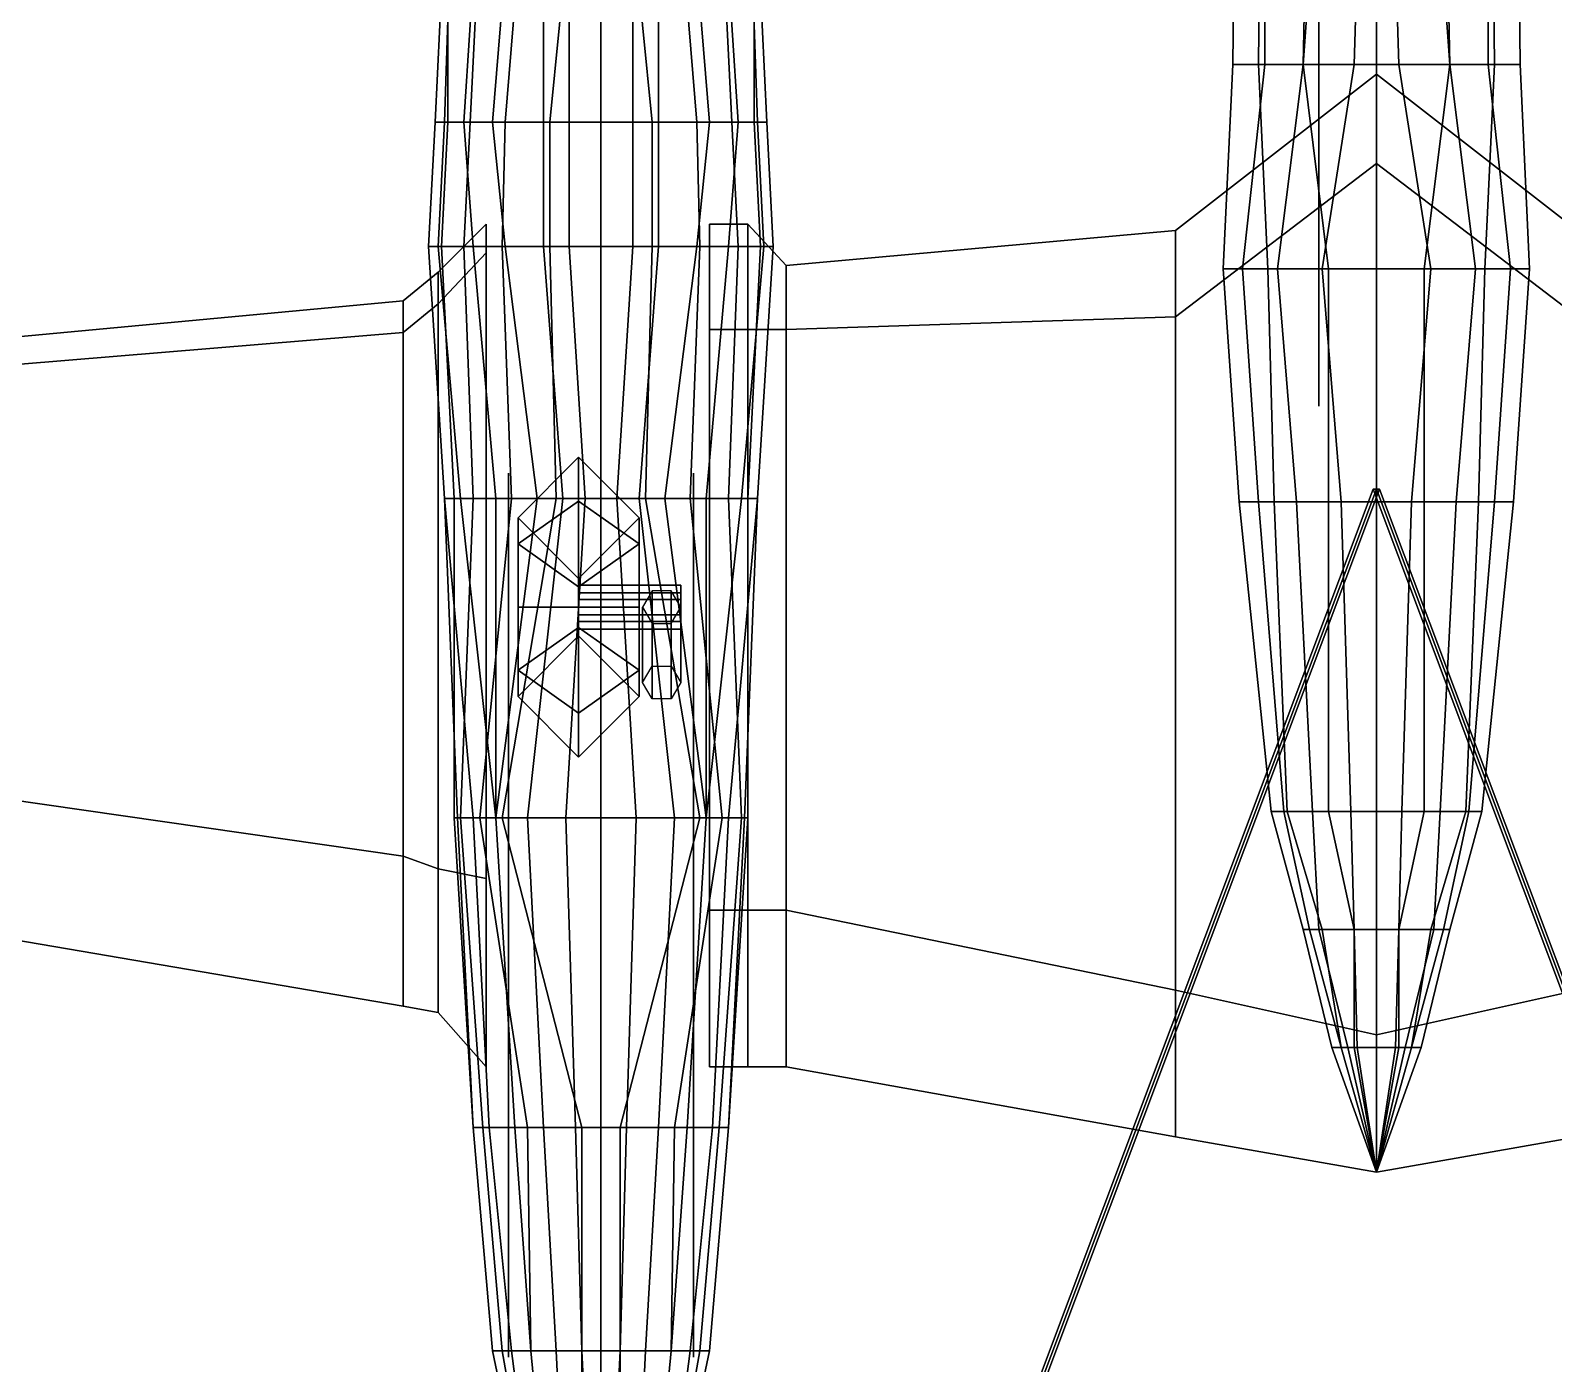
# Model space of a CAD drawing. Header units: millimetres. Extents: x -8 to 8, y -5.7 to 14.
# Drawn here: x -4.218 to 0.555, y -0.92 to 3.257 of the extents above; entities that cross this region are included whole.
import ezdxf

# ---------------------------------------------------------------- set-up
doc = ezdxf.new("R2010")
doc.units = ezdxf.units.MM
for name, color, linetype in [('cab', 3, 'Continuous'), ('doors', 5, 'Continuous'), ('hull_addons', 6, 'Continuous'), ('shassis', 3, 'Continuous'), ('wheels', 2, 'Continuous'), ('wing1', 5, 'Continuous'), ('wing2', 1, 'Continuous')]:
    doc.layers.add(name, color=color, linetype=linetype)

msp = doc.modelspace()

# ---------------------------------------------------------------- linework, layer by layer
for points in [[(-2.95, 2.97), (-2.95, 2.97, 0.26), (-2.92, 3.58, 0.24), (-2.92, 3.58, -0.03)], [(-2.92, 2.97, -0.17), (-2.95, 2.97), (-2.92, 3.58, -0.03), (-2.9, 3.58, -0.11)], [(-2.95, 2.97, 0.26), (-2.91, 2.97, 0.38), (-2.91, 3.58, 0.3), (-2.92, 3.58, 0.24)], [(-2.91, 2.97, 0.38), (-2.84, 2.97, 0.5), (-2.81, 3.58, 0.5), (-2.91, 3.58, 0.3)], [(-2.84, 2.97, 0.5), (-2.73, 2.97, 0.61), (-2.68, 3.58, 0.61), (-2.81, 3.58, 0.5)], [(-2.73, 2.97, 0.61), (-2.59, 2.97, 0.67), (-2.53, 3.58, 0.67), (-2.68, 3.58, 0.61)], [(-2.59, 2.97, 0.67), (-2.43, 2.97, 0.69), (-2.43, 3.58, 0.67), (-2.53, 3.58, 0.67)], [(-2.33, 3.58, 0.67), (-2.43, 3.58, 0.67), (-2.43, 2.97, 0.69), (-2.27, 2.97, 0.67)], [(-2.18, 3.58, 0.61), (-2.33, 3.58, 0.67), (-2.27, 2.97, 0.67), (-2.13, 2.97, 0.61)], [(-2.05, 3.58, 0.5), (-2.18, 3.58, 0.61), (-2.13, 2.97, 0.61), (-2.02, 2.97, 0.5)], [(-1.95, 3.58, 0.3), (-2.05, 3.58, 0.5), (-2.02, 2.97, 0.5), (-1.95, 2.97, 0.38)], [(-1.96, 3.58, -0.11), (-1.94, 3.58, -0.03), (-1.91, 2.97), (-1.94, 2.97, -0.17)], [(-1.94, 3.58, 0.24), (-1.95, 3.58, 0.3), (-1.95, 2.97, 0.38), (-1.91, 2.97, 0.26)], [(-1.94, 3.58, -0.03), (-1.94, 3.58, 0.24), (-1.91, 2.97, 0.26), (-1.91, 2.97)], [(-2.97, 2.58), (-2.97, 2.58, 0.24), (-2.95, 2.97, 0.26), (-2.95, 2.97)], [(-2.94, 2.58, -0.17), (-2.97, 2.58), (-2.95, 2.97), (-2.92, 2.97, -0.17)], [(-2.97, 2.58, 0.24), (-2.93, 2.58, 0.39), (-2.91, 2.97, 0.38), (-2.95, 2.97, 0.26)], [(-2.93, 2.58, 0.39), (-2.86, 2.58, 0.5), (-2.84, 2.97, 0.5), (-2.91, 2.97, 0.38)], [(-2.86, 2.58, 0.5), (-2.74, 2.58, 0.61), (-2.73, 2.97, 0.61), (-2.84, 2.97, 0.5)], [(-2.74, 2.58, 0.61), (-2.59, 2.58, 0.67), (-2.59, 2.97, 0.67), (-2.73, 2.97, 0.61)], [(-2.59, 2.58, 0.67), (-2.43, 2.58, 0.69), (-2.43, 2.97, 0.69), (-2.59, 2.97, 0.67)], [(-2.27, 2.97, 0.67), (-2.43, 2.97, 0.69), (-2.43, 2.58, 0.69), (-2.27, 2.58, 0.67)], [(-2.13, 2.97, 0.61), (-2.27, 2.97, 0.67), (-2.27, 2.58, 0.67), (-2.12, 2.58, 0.61)], [(-2.02, 2.97, 0.5), (-2.13, 2.97, 0.61), (-2.12, 2.58, 0.61), (-2, 2.58, 0.5)], [(-1.95, 2.97, 0.38), (-2.02, 2.97, 0.5), (-2, 2.58, 0.5), (-1.93, 2.58, 0.39)], [(-1.91, 2.97, 0.26), (-1.95, 2.97, 0.38), (-1.93, 2.58, 0.39), (-1.89, 2.58, 0.24)], [(-1.94, 2.97, -0.17), (-1.91, 2.97), (-1.89, 2.58), (-1.92, 2.58, -0.17)], [(-1.91, 2.97), (-1.91, 2.97, 0.26), (-1.89, 2.58, 0.24), (-1.89, 2.58)], [(-2.92, 1.79, -0.01), (-2.92, 1.79, 0.23), (-2.97, 2.58, 0.24), (-2.97, 2.58)], [(-2.87, 1.79, -0.18), (-2.92, 1.79, -0.01), (-2.97, 2.58), (-2.94, 2.58, -0.17)], [(-2.92, 1.79, 0.23), (-2.89, 1.79, 0.38), (-2.93, 2.58, 0.39), (-2.97, 2.58, 0.24)], [(-2.89, 1.79, 0.38), (-2.83, 1.79, 0.49), (-2.86, 2.58, 0.5), (-2.93, 2.58, 0.39)], [(-2.83, 1.79, 0.49), (-2.71, 1.79, 0.6), (-2.74, 2.58, 0.61), (-2.86, 2.58, 0.5)], [(-2.71, 1.79, 0.6), (-2.57, 1.79, 0.66), (-2.59, 2.58, 0.67), (-2.74, 2.58, 0.61)], [(-2.57, 1.79, 0.66), (-2.43, 1.79, 0.68), (-2.43, 2.58, 0.69), (-2.59, 2.58, 0.67)], [(-2.27, 2.58, 0.67), (-2.43, 2.58, 0.69), (-2.43, 1.79, 0.68), (-2.29, 1.79, 0.66)], [(-2.12, 2.58, 0.61), (-2.27, 2.58, 0.67), (-2.29, 1.79, 0.66), (-2.15, 1.79, 0.6)], [(-2, 2.58, 0.5), (-2.12, 2.58, 0.61), (-2.15, 1.79, 0.6), (-2.03, 1.79, 0.49)], [(-1.93, 2.58, 0.39), (-2, 2.58, 0.5), (-2.03, 1.79, 0.49), (-1.97, 1.79, 0.38)], [(-1.92, 2.58, -0.17), (-1.89, 2.58), (-1.94, 1.79, -0.01), (-1.99, 1.79, -0.18)], [(-1.89, 2.58, 0.24), (-1.93, 2.58, 0.39), (-1.97, 1.79, 0.38), (-1.94, 1.79, 0.23)], [(-1.89, 2.58), (-1.89, 2.58, 0.24), (-1.94, 1.79, 0.23), (-1.94, 1.79, -0.01)], [(-2.83, 0.79, -0.17), (-2.88, 0.79, 0.06), (-2.92, 1.79, 0.23), (-2.92, 1.79, -0.01)], [(-2.76, 0.79, -0.29), (-2.83, 0.79, -0.17), (-2.92, 1.79, -0.01), (-2.87, 1.79, -0.18)], [(-2.88, 0.79, 0.06), (-2.89, 0.79, 0.27), (-2.89, 1.79, 0.38), (-2.92, 1.79, 0.23)], [(-2.89, 0.79, 0.27), (-2.87, 0.79, 0.38), (-2.83, 1.79, 0.49), (-2.89, 1.79, 0.38)], [(-2.87, 0.79, 0.38), (-2.81, 0.79, 0.49), (-2.71, 1.79, 0.6), (-2.83, 1.79, 0.49)], [(-2.81, 0.79, 0.49), (-2.74, 0.79, 0.57), (-2.57, 1.79, 0.66), (-2.71, 1.79, 0.6)], [(-2.74, 0.79, 0.57), (-2.43, 0.79, 0.57), (-2.43, 1.79, 0.68), (-2.57, 1.79, 0.66)], [(-2.29, 1.79, 0.66), (-2.43, 1.79, 0.68), (-2.43, 0.79, 0.57), (-2.12, 0.79, 0.57)], [(-2.15, 1.79, 0.6), (-2.29, 1.79, 0.66), (-2.12, 0.79, 0.57), (-2.05, 0.79, 0.49)], [(-2.03, 1.79, 0.49), (-2.15, 1.79, 0.6), (-2.05, 0.79, 0.49), (-1.99, 0.79, 0.38)], [(-1.99, 1.79, -0.18), (-1.94, 1.79, -0.01), (-2.03, 0.79, -0.17), (-2.1, 0.79, -0.29)], [(-1.94, 1.79, -0.01), (-1.94, 1.79, 0.23), (-1.98, 0.79, 0.06), (-2.03, 0.79, -0.17)], [(-1.97, 1.79, 0.38), (-2.03, 1.79, 0.49), (-1.99, 0.79, 0.38), (-1.97, 0.79, 0.27)], [(-1.94, 1.79, 0.23), (-1.97, 1.79, 0.38), (-1.97, 0.79, 0.27), (-1.98, 0.79, 0.06)], [(-2.83, -0.18, 0.15), (-2.83, -0.18, 0.36), (-2.89, 0.79, 0.27), (-2.88, 0.79, 0.06)], [(-2.83, -0.18, 0.36), (-2.8, -0.18, 0.49), (-2.87, 0.79, 0.38), (-2.89, 0.79, 0.27)], [(-2.78, -0.18, -0.06), (-2.83, -0.18, 0.15), (-2.88, 0.79, 0.06), (-2.83, 0.79, -0.17)], [(-2.8, -0.18, 0.49), (-2.66, -0.18, 0.62), (-2.81, 0.79, 0.49), (-2.87, 0.79, 0.38)], [(-2.7, -0.18, -0.2), (-2.78, -0.18, -0.06), (-2.83, 0.79, -0.17), (-2.76, 0.79, -0.29)], [(-2.66, -0.18, 0.62), (-2.49, -0.18, 0.68), (-2.74, 0.79, 0.57), (-2.81, 0.79, 0.49)], [(-2.61, -0.18, -0.29), (-2.7, -0.18, -0.2), (-2.76, 0.79, -0.29), (-2.66, 0.79, -0.4)], [(-2.49, -0.18, 0.68), (-2.43, -0.18, 0.69), (-2.43, 0.79, 0.57), (-2.74, 0.79, 0.57)], [(-2.51, -0.18, -0.35), (-2.61, -0.18, -0.29), (-2.66, 0.79, -0.4), (-2.54, 0.79, -0.47)], [(-2.43, -0.18, -0.35), (-2.51, -0.18, -0.35), (-2.54, 0.79, -0.47), (-2.43, 0.79, -0.47)], [(-2.43, 0.79, -0.47), (-2.32, 0.79, -0.47), (-2.35, -0.18, -0.35), (-2.43, -0.18, -0.35)], [(-2.12, 0.79, 0.57), (-2.43, 0.79, 0.57), (-2.43, -0.18, 0.69), (-2.37, -0.18, 0.68)], [(-2.05, 0.79, 0.49), (-2.12, 0.79, 0.57), (-2.37, -0.18, 0.68), (-2.2, -0.18, 0.62)], [(-2.32, 0.79, -0.47), (-2.2, 0.79, -0.4), (-2.25, -0.18, -0.29), (-2.35, -0.18, -0.35)], [(-2.2, 0.79, -0.4), (-2.1, 0.79, -0.29), (-2.16, -0.18, -0.2), (-2.25, -0.18, -0.29)], [(-1.99, 0.79, 0.38), (-2.05, 0.79, 0.49), (-2.2, -0.18, 0.62), (-2.06, -0.18, 0.49)], [(-2.1, 0.79, -0.29), (-2.03, 0.79, -0.17), (-2.08, -0.18, -0.06), (-2.16, -0.18, -0.2)], [(-2.03, 0.79, -0.17), (-1.98, 0.79, 0.06), (-2.03, -0.18, 0.15), (-2.08, -0.18, -0.06)], [(-1.97, 0.79, 0.27), (-1.99, 0.79, 0.38), (-2.06, -0.18, 0.49), (-2.03, -0.18, 0.36)], [(-1.98, 0.79, 0.06), (-1.97, 0.79, 0.27), (-2.03, -0.18, 0.36), (-2.03, -0.18, 0.15)], [(-2.77, -0.88, 0.19), (-2.77, -0.88, 0.46), (-2.83, -0.18, 0.36), (-2.83, -0.18, 0.15)], [(-2.71, -0.88), (-2.77, -0.88, 0.19), (-2.83, -0.18, 0.15), (-2.78, -0.18, -0.06)], [(-2.77, -0.88, 0.46), (-2.74, -0.88, 0.55), (-2.8, -0.18, 0.49), (-2.83, -0.18, 0.36)], [(-2.74, -0.88, 0.55), (-2.65, -0.88, 0.63), (-2.66, -0.18, 0.62), (-2.8, -0.18, 0.49)], [(-2.65, -0.88, -0.09), (-2.71, -0.88), (-2.78, -0.18, -0.06), (-2.7, -0.18, -0.2)], [(-2.57, -0.88, -0.17), (-2.65, -0.88, -0.09), (-2.7, -0.18, -0.2), (-2.61, -0.18, -0.29)], [(-2.65, -0.88, 0.63), (-2.49, -0.88, 0.69), (-2.49, -0.18, 0.68), (-2.66, -0.18, 0.62)], [(-2.49, -0.88, -0.22), (-2.57, -0.88, -0.17), (-2.61, -0.18, -0.29), (-2.51, -0.18, -0.35)], [(-2.43, -0.88, -0.23), (-2.49, -0.88, -0.22), (-2.51, -0.18, -0.35), (-2.43, -0.18, -0.35)], [(-2.49, -0.88, 0.69), (-2.43, -0.88, 0.69), (-2.43, -0.18, 0.69), (-2.49, -0.18, 0.68)], [(-2.43, -0.18, -0.35), (-2.35, -0.18, -0.35), (-2.37, -0.88, -0.22), (-2.43, -0.88, -0.23)], [(-2.37, -0.18, 0.68), (-2.43, -0.18, 0.69), (-2.43, -0.88, 0.69), (-2.37, -0.88, 0.69)], [(-2.2, -0.18, 0.62), (-2.37, -0.18, 0.68), (-2.37, -0.88, 0.69), (-2.21, -0.88, 0.63)], [(-2.35, -0.18, -0.35), (-2.25, -0.18, -0.29), (-2.29, -0.88, -0.17), (-2.37, -0.88, -0.22)], [(-2.25, -0.18, -0.29), (-2.16, -0.18, -0.2), (-2.21, -0.88, -0.09), (-2.29, -0.88, -0.17)], [(-2.06, -0.18, 0.49), (-2.2, -0.18, 0.62), (-2.21, -0.88, 0.63), (-2.12, -0.88, 0.55)], [(-2.16, -0.18, -0.2), (-2.08, -0.18, -0.06), (-2.15, -0.88), (-2.21, -0.88, -0.09)], [(-2.08, -0.18, -0.06), (-2.03, -0.18, 0.15), (-2.09, -0.88, 0.19), (-2.15, -0.88)], [(-2.03, -0.18, 0.36), (-2.06, -0.18, 0.49), (-2.12, -0.88, 0.55), (-2.09, -0.88, 0.46)], [(-2.03, -0.18, 0.15), (-2.03, -0.18, 0.36), (-2.09, -0.88, 0.46), (-2.09, -0.88, 0.19)], [(-2.63, -1.5, 0.09), (-2.64, -1.5, 0.19), (-2.77, -0.88, 0.19), (-2.71, -0.88)], [(-2.64, -1.5, 0.46), (-2.63, -1.5, 0.55), (-2.74, -0.88, 0.55), (-2.77, -0.88, 0.46)], [(-2.64, -1.5, 0.19), (-2.64, -1.5, 0.46), (-2.77, -0.88, 0.46), (-2.77, -0.88, 0.19)], [(-2.63, -1.5, 0.55), (-2.59, -1.5, 0.65), (-2.65, -0.88, 0.63), (-2.74, -0.88, 0.55)], [(-2.59, -1.5, -0.03), (-2.63, -1.5, 0.09), (-2.71, -0.88), (-2.65, -0.88, -0.09)], [(-2.54, -1.5, -0.08), (-2.59, -1.5, -0.03), (-2.65, -0.88, -0.09), (-2.57, -0.88, -0.17)], [(-2.59, -1.5, 0.65), (-2.49, -1.5, 0.69), (-2.49, -0.88, 0.69), (-2.65, -0.88, 0.63)], [(-2.46, -1.5, -0.11), (-2.54, -1.5, -0.08), (-2.57, -0.88, -0.17), (-2.49, -0.88, -0.22)], [(-2.43, -1.5, -0.11), (-2.46, -1.5, -0.11), (-2.49, -0.88, -0.22), (-2.43, -0.88, -0.23)], [(-2.49, -1.5, 0.69), (-2.43, -1.5, 0.69), (-2.43, -0.88, 0.69), (-2.49, -0.88, 0.69)], [(-2.37, -0.88, 0.69), (-2.43, -0.88, 0.69), (-2.43, -1.5, 0.69), (-2.37, -1.5, 0.69)], [(-2.43, -0.88, -0.23), (-2.37, -0.88, -0.22), (-2.4, -1.5, -0.11), (-2.43, -1.5, -0.11)], [(-2.37, -0.88, -0.22), (-2.29, -0.88, -0.17), (-2.32, -1.5, -0.08), (-2.4, -1.5, -0.11)], [(-2.21, -0.88, 0.63), (-2.37, -0.88, 0.69), (-2.37, -1.5, 0.69), (-2.27, -1.5, 0.65)], [(-2.29, -0.88, -0.17), (-2.21, -0.88, -0.09), (-2.27, -1.5, -0.03), (-2.32, -1.5, -0.08)], [(-2.21, -0.88, -0.09), (-2.15, -0.88), (-2.23, -1.5, 0.09), (-2.27, -1.5, -0.03)], [(-2.12, -0.88, 0.55), (-2.21, -0.88, 0.63), (-2.27, -1.5, 0.65), (-2.23, -1.5, 0.55)], [(-2.15, -0.88), (-2.09, -0.88, 0.19), (-2.22, -1.5, 0.19), (-2.23, -1.5, 0.09)], [(-2.09, -0.88, 0.46), (-2.12, -0.88, 0.55), (-2.23, -1.5, 0.55), (-2.22, -1.5, 0.46)], [(-2.09, -0.88, 0.19), (-2.09, -0.88, 0.46), (-2.22, -1.5, 0.46), (-2.22, -1.5, 0.19)]]:
    msp.add_3dface(points)
at = {"layer": 'cab'}
for points in [[(-0.44, 4.13, -0.05), (-0.45, 3.15, -0.05), (-0.45, 3.15, 0.25), (-0.44, 4.13, 0.28)], [(-0.35, 4.13, -0.37), (-0.35, 3.15, -0.44), (-0.45, 3.15, -0.05), (-0.44, 4.13, -0.05)], [(-0.44, 4.13, 0.28), (-0.45, 3.15, 0.25), (-0.37, 3.15, 0.5), (-0.36, 4.13, 0.49)], [(-0.36, 4.13, 0.49), (-0.37, 3.15, 0.5), (-0.23, 3.15, 0.68), (-0.16, 4.13, 0.65)], [(-0.21, 4.13, -0.55), (-0.23, 3.15, -0.62), (-0.35, 3.15, -0.44), (-0.35, 4.13, -0.37)], [(-0.04, 4.13, -0.64), (-0.07, 3.15, -0.71), (-0.23, 3.15, -0.62), (-0.21, 4.13, -0.55)], [(-0.16, 4.13, 0.65), (-0.23, 3.15, 0.68), (0, 3.15, 0.75), (0, 4.13, 0.68)], [(0.04, 4.13, -0.64), (0.07, 3.15, -0.71), (-0.07, 3.15, -0.71), (-0.04, 4.13, -0.64)], [(0.23, 3.15, 0.68), (0.16, 4.13, 0.65), (0, 4.13, 0.68), (0, 3.15, 0.75)], [(0.07, 3.15, -0.71), (0.04, 4.13, -0.64), (0.21, 4.13, -0.55), (0.23, 3.15, -0.62)], [(0.37, 3.15, 0.5), (0.36, 4.13, 0.49), (0.16, 4.13, 0.65), (0.23, 3.15, 0.68)], [(0.23, 3.15, -0.62), (0.21, 4.13, -0.55), (0.35, 4.13, -0.37), (0.35, 3.15, -0.44)], [(0.35, 3.15, -0.44), (0.35, 4.13, -0.37), (0.44, 4.13, -0.05), (0.45, 3.15, -0.05)], [(0.45, 3.15, 0.25), (0.44, 4.13, 0.28), (0.36, 4.13, 0.49), (0.37, 3.15, 0.5)], [(0.45, 3.15, -0.05), (0.44, 4.13, -0.05), (0.44, 4.13, 0.28), (0.45, 3.15, 0.25)], [(-0.45, 3.15, -0.05), (-0.48, 2.51, 0.02), (-0.48, 2.51, 0.43), (-0.45, 3.15, 0.25)], [(-0.35, 3.15, -0.44), (-0.42, 2.51, -0.27), (-0.48, 2.51, 0.02), (-0.45, 3.15, -0.05)], [(-0.45, 3.15, 0.25), (-0.48, 2.51, 0.43), (-0.34, 2.51, 0.87), (-0.37, 3.15, 0.5)], [(-0.23, 3.15, -0.62), (-0.31, 2.51, -0.52), (-0.42, 2.51, -0.27), (-0.35, 3.15, -0.44)], [(-0.37, 3.15, 0.5), (-0.34, 2.51, 0.87), (-0.15, 2.51, 1.08), (-0.23, 3.15, 0.68)], [(-0.07, 3.15, -0.71), (-0.17, 2.51, -0.67), (-0.31, 2.51, -0.52), (-0.23, 3.15, -0.62)], [(-0.23, 3.15, 0.68), (-0.15, 2.51, 1.08), (0, 2.51, 1.11), (0, 3.15, 0.75)], [(0, 3.15, -0.71), (0, 2.51, -0.71), (-0.17, 2.51, -0.67), (-0.07, 3.15, -0.71)], [(0, 2.51, -0.71), (0, 3.15, -0.71), (0.07, 3.15, -0.71), (0.17, 2.51, -0.67)], [(0.15, 2.51, 1.08), (0.23, 3.15, 0.68), (0, 3.15, 0.75), (0, 2.51, 1.11)], [(0.17, 2.51, -0.67), (0.07, 3.15, -0.71), (0.23, 3.15, -0.62), (0.31, 2.51, -0.52)], [(0.34, 2.51, 0.87), (0.37, 3.15, 0.5), (0.23, 3.15, 0.68), (0.15, 2.51, 1.08)], [(0.31, 2.51, -0.52), (0.23, 3.15, -0.62), (0.35, 3.15, -0.44), (0.42, 2.51, -0.27)], [(0.48, 2.51, 0.43), (0.45, 3.15, 0.25), (0.37, 3.15, 0.5), (0.34, 2.51, 0.87)], [(0.42, 2.51, -0.27), (0.35, 3.15, -0.44), (0.45, 3.15, -0.05), (0.48, 2.51, 0.02)], [(0.48, 2.51, 0.02), (0.45, 3.15, -0.05), (0.45, 3.15, 0.25), (0.48, 2.51, 0.43)], [(-0.42, 2.51, -0.27), (-0.37, 1.78, -0.25), (-0.43, 1.78, 0.08), (-0.48, 2.51, 0.02)], [(-0.48, 2.51, 0.43), (-0.43, 1.78, 0.41), (-0.32, 1.78, 0.85), (-0.34, 2.51, 0.87)], [(-0.48, 2.51, 0.02), (-0.43, 1.78, 0.08), (-0.43, 1.78, 0.41), (-0.48, 2.51, 0.43)], [(-0.31, 2.51, -0.52), (-0.25, 1.78, -0.5), (-0.37, 1.78, -0.25), (-0.42, 2.51, -0.27)], [(-0.34, 2.51, 0.87), (-0.32, 1.78, 0.85), (-0.15, 1.78, 1.08), (-0.15, 2.51, 1.08)], [(-0.17, 2.51, -0.67), (-0.11, 1.78, -0.62), (-0.25, 1.78, -0.5), (-0.31, 2.51, -0.52)], [(0, 2.51, -0.71), (0, 1.78, -0.64), (-0.11, 1.78, -0.62), (-0.17, 2.51, -0.67)], [(-0.15, 2.51, 1.08), (-0.15, 1.78, 1.08), (0, 1.78, 1.12), (0, 2.51, 1.11)], [(0, 1.78, -0.64), (0, 2.51, -0.71), (0.17, 2.51, -0.67), (0.11, 1.78, -0.62)], [(0.15, 1.78, 1.08), (0.15, 2.51, 1.08), (0, 2.51, 1.11), (0, 1.78, 1.12)], [(0.11, 1.78, -0.62), (0.17, 2.51, -0.67), (0.31, 2.51, -0.52), (0.25, 1.78, -0.5)], [(0.32, 1.78, 0.85), (0.34, 2.51, 0.87), (0.15, 2.51, 1.08), (0.15, 1.78, 1.08)], [(0.25, 1.78, -0.5), (0.31, 2.51, -0.52), (0.42, 2.51, -0.27), (0.37, 1.78, -0.25)], [(0.43, 1.78, 0.41), (0.48, 2.51, 0.43), (0.34, 2.51, 0.87), (0.32, 1.78, 0.85)], [(0.37, 1.78, -0.25), (0.42, 2.51, -0.27), (0.48, 2.51, 0.02), (0.43, 1.78, 0.08)], [(0.43, 1.78, 0.08), (0.48, 2.51, 0.02), (0.48, 2.51, 0.43), (0.43, 1.78, 0.41)], [(-0.37, 1.78, -0.25), (-0.29, 0.81, -0.15), (-0.33, 0.81, 0.04), (-0.43, 1.78, 0.08)], [(-0.43, 1.78, 0.41), (-0.33, 0.81, 0.23), (-0.28, 0.81, 0.47), (-0.32, 1.78, 0.85)], [(-0.43, 1.78, 0.08), (-0.33, 0.81, 0.04), (-0.33, 0.81, 0.23), (-0.43, 1.78, 0.41)], [(-0.25, 1.78, -0.5), (-0.2, 0.81, -0.32), (-0.29, 0.81, -0.15), (-0.37, 1.78, -0.25)], [(-0.32, 1.78, 0.85), (-0.28, 0.81, 0.47), (-0.15, 0.81, 0.67), (-0.15, 1.78, 1.08)], [(-0.11, 1.78, -0.62), (-0.08, 0.81, -0.41), (-0.2, 0.81, -0.32), (-0.25, 1.78, -0.5)], [(-0.15, 1.78, 1.08), (-0.15, 0.81, 0.67), (0, 0.81, 0.72), (0, 1.78, 1.12)], [(0, 1.78, -0.64), (0, 0.81, -0.42), (-0.08, 0.81, -0.41), (-0.11, 1.78, -0.62)], [(0, 0.81, -0.42), (0, 1.78, -0.64), (0.11, 1.78, -0.62), (0.08, 0.81, -0.41)], [(0.15, 0.81, 0.67), (0.15, 1.78, 1.08), (0, 1.78, 1.12), (0, 0.81, 0.72)], [(0.08, 0.81, -0.41), (0.11, 1.78, -0.62), (0.25, 1.78, -0.5), (0.2, 0.81, -0.32)], [(0.28, 0.81, 0.47), (0.32, 1.78, 0.85), (0.15, 1.78, 1.08), (0.15, 0.81, 0.67)], [(0.2, 0.81, -0.32), (0.25, 1.78, -0.5), (0.37, 1.78, -0.25), (0.29, 0.81, -0.15)], [(0.33, 0.81, 0.23), (0.43, 1.78, 0.41), (0.32, 1.78, 0.85), (0.28, 0.81, 0.47)], [(0.29, 0.81, -0.15), (0.37, 1.78, -0.25), (0.43, 1.78, 0.08), (0.33, 0.81, 0.04)], [(0.33, 0.81, 0.04), (0.43, 1.78, 0.08), (0.43, 1.78, 0.41), (0.33, 0.81, 0.23)], [(-0.29, 0.81, -0.15), (-0.21, 0.44, -0.09), (-0.23, 0.44, -0.01), (-0.33, 0.81, 0.04)], [(-0.33, 0.81, 0.23), (-0.23, 0.44, 0.22), (-0.17, 0.44, 0.4), (-0.28, 0.81, 0.47)], [(-0.33, 0.81, 0.04), (-0.23, 0.44, -0.01), (-0.23, 0.44, 0.22), (-0.33, 0.81, 0.23)], [(-0.2, 0.81, -0.32), (-0.18, 0.44, -0.16), (-0.21, 0.44, -0.09), (-0.29, 0.81, -0.15)], [(-0.28, 0.81, 0.47), (-0.17, 0.44, 0.4), (-0.07, 0.44, 0.51), (-0.15, 0.81, 0.67)], [(-0.08, 0.81, -0.41), (-0.07, 0.44, -0.3), (-0.18, 0.44, -0.16), (-0.2, 0.81, -0.32)], [(-0.15, 0.81, 0.67), (-0.07, 0.44, 0.51), (0, 0.44, 0.53), (0, 0.81, 0.72)], [(0, 0.81, -0.42), (0, 0.44, -0.31), (-0.07, 0.44, -0.3), (-0.08, 0.81, -0.41)], [(0, 0.44, -0.31), (0, 0.81, -0.42), (0.08, 0.81, -0.41), (0.07, 0.44, -0.3)], [(0.07, 0.44, 0.51), (0.15, 0.81, 0.67), (0, 0.81, 0.72), (0, 0.44, 0.53)], [(0.07, 0.44, -0.3), (0.08, 0.81, -0.41), (0.2, 0.81, -0.32), (0.18, 0.44, -0.16)], [(0.17, 0.44, 0.4), (0.28, 0.81, 0.47), (0.15, 0.81, 0.67), (0.07, 0.44, 0.51)], [(0.23, 0.44, 0.22), (0.33, 0.81, 0.23), (0.28, 0.81, 0.47), (0.17, 0.44, 0.4)], [(0.18, 0.44, -0.16), (0.2, 0.81, -0.32), (0.29, 0.81, -0.15), (0.21, 0.44, -0.09)], [(0.21, 0.44, -0.09), (0.29, 0.81, -0.15), (0.33, 0.81, 0.04), (0.23, 0.44, -0.01)], [(0.23, 0.44, -0.01), (0.33, 0.81, 0.04), (0.33, 0.81, 0.23), (0.23, 0.44, 0.22)], [(-0.23, 0.44, 0.22), (-0.14, 0.07, 0.12), (-0.11, 0.07, 0.21), (-0.17, 0.44, 0.4)], [(-0.23, 0.44, -0.01), (-0.14, 0.07, 0.02), (-0.14, 0.07, 0.12), (-0.23, 0.44, 0.22)], [(-0.21, 0.44, -0.09), (-0.11, 0.07, -0.08), (-0.14, 0.07, 0.02), (-0.23, 0.44, -0.01)], [(-0.18, 0.44, -0.16), (-0.09, 0.07, -0.12), (-0.11, 0.07, -0.08), (-0.21, 0.44, -0.09)], [(-0.07, 0.44, -0.3), (-0.06, 0.07, -0.15), (-0.09, 0.07, -0.12), (-0.18, 0.44, -0.16)], [(-0.17, 0.44, 0.4), (-0.11, 0.07, 0.21), (-0.07, 0.07, 0.28), (-0.07, 0.44, 0.51)], [(0, 0.44, -0.31), (0, 0.07, -0.17), (-0.06, 0.07, -0.15), (-0.07, 0.44, -0.3)], [(-0.07, 0.44, 0.51), (-0.07, 0.07, 0.28), (0, 0.07, 0.31), (0, 0.44, 0.53)], [(0, 0.07, -0.17), (0, 0.44, -0.31), (0.07, 0.44, -0.3), (0.06, 0.07, -0.15)], [(0.07, 0.07, 0.28), (0.07, 0.44, 0.51), (0, 0.44, 0.53), (0, 0.07, 0.31)], [(0.06, 0.07, -0.15), (0.07, 0.44, -0.3), (0.18, 0.44, -0.16), (0.09, 0.07, -0.12)], [(0.11, 0.07, 0.21), (0.17, 0.44, 0.4), (0.07, 0.44, 0.51), (0.07, 0.07, 0.28)], [(0.09, 0.07, -0.12), (0.18, 0.44, -0.16), (0.21, 0.44, -0.09), (0.11, 0.07, -0.08)], [(0.14, 0.07, 0.12), (0.23, 0.44, 0.22), (0.17, 0.44, 0.4), (0.11, 0.07, 0.21)], [(0.11, 0.07, -0.08), (0.21, 0.44, -0.09), (0.23, 0.44, -0.01), (0.14, 0.07, 0.02)], [(0.14, 0.07, 0.02), (0.23, 0.44, -0.01), (0.23, 0.44, 0.22), (0.14, 0.07, 0.12)], [(-0.14, 0.07, 0.12), (0, -0.32, 0.02), (0, -0.32, 0.02), (-0.11, 0.07, 0.21)], [(-0.14, 0.07, 0.02), (0, -0.32, 0.02), (0, -0.32, 0.02), (-0.14, 0.07, 0.12)], [(-0.11, 0.07, -0.08), (0, -0.32, 0.02), (0, -0.32, 0.02), (-0.14, 0.07, 0.02)], [(-0.11, 0.07, 0.21), (0, -0.32, 0.02), (0, -0.32, 0.02), (-0.07, 0.07, 0.28)], [(-0.09, 0.07, -0.12), (0, -0.32, 0.02), (0, -0.32, 0.02), (-0.11, 0.07, -0.08)], [(-0.06, 0.07, -0.15), (0, -0.32, 0.02), (0, -0.32, 0.02), (-0.09, 0.07, -0.12)], [(-0.07, 0.07, 0.28), (0, -0.32, 0.02), (0, -0.32, 0.02), (0, 0.07, 0.31)], [(0, 0.07, -0.17), (0, -0.32, 0.02), (0, -0.32, 0.02), (-0.06, 0.07, -0.15)], [(0, -0.32, 0.02), (0.14, 0.07, 0.12), (0.11, 0.07, 0.21), (0, -0.32, 0.02)], [(0, -0.32, 0.02), (0.06, 0.07, -0.15), (0.09, 0.07, -0.12), (0, -0.32, 0.02)], [(0, -0.32, 0.02), (0, 0.07, -0.17), (0.06, 0.07, -0.15), (0, -0.32, 0.02)], [(0, -0.32, 0.02), (0.09, 0.07, -0.12), (0.11, 0.07, -0.08), (0, -0.32, 0.02)], [(0, -0.32, 0.02), (0.11, 0.07, -0.08), (0.14, 0.07, 0.02), (0, -0.32, 0.02)], [(0, -0.32, 0.02), (0.14, 0.07, 0.02), (0.14, 0.07, 0.12), (0, -0.32, 0.02)], [(0, -0.32, 0.02), (0.07, 0.07, 0.28), (0, 0.07, 0.31), (0, -0.32, 0.02)], [(0, -0.32, 0.02), (0.11, 0.07, 0.21), (0.07, 0.07, 0.28), (0, -0.32, 0.02)]]:
    msp.add_3dface(points, dxfattribs=at)
at = {"layer": 'doors'}
for points in [[(-0.18, 3.19, -0.97), (-0.18, 4.32, -0.95), (-0.18, 4.32, -0.59), (-0.18, 3.19, -0.59)], [(-0.18, 2.08, -0.97), (-0.18, 3.19, -0.97), (-0.18, 3.19, -0.59), (-0.18, 2.08, -0.59)], [(-0.18, 2.08, -1.08), (-0.18, 2.95, -1.06), (-0.18, 3.19, -0.97), (-0.18, 2.08, -0.97)], [(-2.72, -0.9, -0.29), (-2.72, 1.87, -0.69), (-2.72, 1.87, -0.41), (-2.72, -0.83, 0.06)], [(-2.14, -0.9, -0.29), (-2.14, 1.87, -0.69), (-2.14, 1.87, -0.41), (-2.14, -0.83, 0.06)]]:
    msp.add_3dface(points, dxfattribs=at)
at = {"layer": 'hull_addons'}
for points in [[(-2.86, 2.97, -0.38), (-2.92, 2.97, -0.17), (-2.9, 3.58, -0.11), (-2.82, 3.58, -0.38)], [(-2.77, 2.97, -0.55), (-2.86, 2.97, -0.38), (-2.82, 3.58, -0.38), (-2.72, 3.58, -0.55)], [(-2.61, 2.97, -0.64), (-2.77, 2.97, -0.55), (-2.72, 3.58, -0.55), (-2.61, 3.58, -0.62)], [(-2.53, 2.97, -0.66), (-2.61, 2.97, -0.64), (-2.61, 3.58, -0.62), (-2.53, 3.58, -0.64)], [(-2.43, 2.97, -0.67), (-2.53, 2.97, -0.66), (-2.53, 3.58, -0.64), (-2.43, 3.58, -0.65)], [(-2.43, 3.58, -0.65), (-2.33, 3.58, -0.64), (-2.33, 2.97, -0.66), (-2.43, 2.97, -0.67)], [(-2.33, 3.58, -0.64), (-2.25, 3.58, -0.62), (-2.25, 2.97, -0.64), (-2.33, 2.97, -0.66)], [(-2.25, 3.58, -0.62), (-2.14, 3.58, -0.55), (-2.09, 2.97, -0.55), (-2.25, 2.97, -0.64)], [(-2.14, 3.58, -0.55), (-2.04, 3.58, -0.38), (-2, 2.97, -0.38), (-2.09, 2.97, -0.55)], [(-2.04, 3.58, -0.38), (-1.96, 3.58, -0.11), (-1.94, 2.97, -0.17), (-2, 2.97, -0.38)], [(-2.83, 2.58, -0.47), (-2.94, 2.58, -0.17), (-2.92, 2.97, -0.17), (-2.86, 2.97, -0.38)], [(-2.73, 2.58, -0.58), (-2.83, 2.58, -0.47), (-2.86, 2.97, -0.38), (-2.77, 2.97, -0.55)], [(-2.61, 2.58, -0.64), (-2.73, 2.58, -0.58), (-2.77, 2.97, -0.55), (-2.61, 2.97, -0.64)], [(-2.53, 2.58, -0.66), (-2.61, 2.58, -0.64), (-2.61, 2.97, -0.64), (-2.53, 2.97, -0.66)], [(-2.43, 2.58, -0.66), (-2.53, 2.58, -0.66), (-2.53, 2.97, -0.66), (-2.43, 2.97, -0.67)], [(-2.43, 2.97, -0.67), (-2.33, 2.97, -0.66), (-2.33, 2.58, -0.66), (-2.43, 2.58, -0.66)], [(-2.33, 2.97, -0.66), (-2.25, 2.97, -0.64), (-2.25, 2.58, -0.64), (-2.33, 2.58, -0.66)], [(-2.25, 2.97, -0.64), (-2.09, 2.97, -0.55), (-2.13, 2.58, -0.58), (-2.25, 2.58, -0.64)], [(-2.09, 2.97, -0.55), (-2, 2.97, -0.38), (-2.03, 2.58, -0.47), (-2.13, 2.58, -0.58)], [(-2, 2.97, -0.38), (-1.94, 2.97, -0.17), (-1.92, 2.58, -0.17), (-2.03, 2.58, -0.47)], [(-2.76, 1.79, -0.4), (-2.87, 1.79, -0.18), (-2.94, 2.58, -0.17), (-2.83, 2.58, -0.47)], [(-2.63, 1.79, -0.5), (-2.76, 1.79, -0.4), (-2.83, 2.58, -0.47), (-2.73, 2.58, -0.58)], [(-2.55, 1.79, -0.54), (-2.63, 1.79, -0.5), (-2.73, 2.58, -0.58), (-2.61, 2.58, -0.64)], [(-2.48, 1.79, -0.56), (-2.55, 1.79, -0.54), (-2.61, 2.58, -0.64), (-2.53, 2.58, -0.66)], [(-2.43, 1.79, -0.56), (-2.48, 1.79, -0.56), (-2.53, 2.58, -0.66), (-2.43, 2.58, -0.66)], [(-2.43, 2.58, -0.66), (-2.33, 2.58, -0.66), (-2.38, 1.79, -0.56), (-2.43, 1.79, -0.56)], [(-2.33, 2.58, -0.66), (-2.25, 2.58, -0.64), (-2.31, 1.79, -0.54), (-2.38, 1.79, -0.56)], [(-2.25, 2.58, -0.64), (-2.13, 2.58, -0.58), (-2.23, 1.79, -0.5), (-2.31, 1.79, -0.54)], [(-2.13, 2.58, -0.58), (-2.03, 2.58, -0.47), (-2.1, 1.79, -0.4), (-2.23, 1.79, -0.5)], [(-2.03, 2.58, -0.47), (-1.92, 2.58, -0.17), (-1.99, 1.79, -0.18), (-2.1, 1.79, -0.4)], [(-2.76, 0.79, -0.29), (-2.76, 0.79, -0.29), (-2.87, 1.79, -0.18), (-2.76, 1.79, -0.4)], [(-2.66, 0.79, -0.4), (-2.76, 0.79, -0.29), (-2.63, 1.79, -0.5), (-2.55, 1.79, -0.54)], [(-2.76, 0.79, -0.29), (-2.76, 0.79, -0.29), (-2.76, 1.79, -0.4), (-2.63, 1.79, -0.5)], [(-2.54, 0.79, -0.47), (-2.66, 0.79, -0.4), (-2.55, 1.79, -0.54), (-2.48, 1.79, -0.56)], [(-2.43, 0.79, -0.47), (-2.54, 0.79, -0.47), (-2.48, 1.79, -0.56), (-2.43, 1.79, -0.56)], [(-2.43, 1.79, -0.56), (-2.38, 1.79, -0.56), (-2.32, 0.79, -0.47), (-2.43, 0.79, -0.47)], [(-2.38, 1.79, -0.56), (-2.31, 1.79, -0.54), (-2.2, 0.79, -0.4), (-2.32, 0.79, -0.47)], [(-2.31, 1.79, -0.54), (-2.23, 1.79, -0.5), (-2.1, 0.79, -0.29), (-2.2, 0.79, -0.4)], [(-2.23, 1.79, -0.5), (-2.1, 1.79, -0.4), (-2.1, 0.79, -0.29)], [(-2.1, 1.79, -0.4), (-1.99, 1.79, -0.18), (-2.1, 0.79, -0.29)]]:
    msp.add_3dface(points, dxfattribs=at)
at = {"layer": 'shassis'}
for points in [[(-2.18, 1.4739, -1.2542), (-2.18, 1.5189, -1.3078), (-2.5, 1.5189, -1.3078), (-2.5, 1.4739, -1.2542)], [(-2.18, 1.5189, -1.3078), (-2.18, 1.495, -1.3736), (-2.5, 1.495, -1.3736), (-2.5, 1.5189, -1.3078)], [(-2.18, 1.495, -1.3736), (-2.18, 1.4261, -1.3858), (-2.5, 1.4261, -1.3858), (-2.5, 1.495, -1.3736)], [(-2.27, 1.5012, -1.311), (-2.3, 1.45, -1.32), (-2.3, 1.2138, 0.0193), (-2.27, 1.265, 0.0284)], [(-2.21, 1.5012, -1.311), (-2.27, 1.5012, -1.311), (-2.27, 1.265, 0.0284), (-2.21, 1.265, 0.0284)], [(-2.18, 1.45, -1.32), (-2.21, 1.5012, -1.311), (-2.21, 1.265, 0.0284), (-2.18, 1.2138, 0.0193)], [(-2.18, 1.3811, -1.3322), (-2.18, 1.5189, -1.3078), (-2.18, 1.4739, -1.2542), (-2.18, 1.405, -1.2664)], [(-2.18, 1.4261, -1.3858), (-2.18, 1.495, -1.3736), (-2.18, 1.5189, -1.3078), (-2.18, 1.3811, -1.3322)], [(-2.18, 1.405, -1.2664), (-2.18, 1.4739, -1.2542), (-2.5, 1.4739, -1.2542), (-2.5, 1.405, -1.2664)], [(-2.3, 1.45, -1.32), (-2.27, 1.3988, -1.329), (-2.27, 1.1627, 0.0103), (-2.3, 1.2138, 0.0193)], [(-2.21, 1.3988, -1.329), (-2.18, 1.45, -1.32), (-2.18, 1.2138, 0.0193), (-2.21, 1.1627, 0.0103)], [(-2.18, 1.4261, -1.3858), (-2.18, 1.3811, -1.3322), (-2.5, 1.3811, -1.3322), (-2.5, 1.4261, -1.3858)], [(-2.18, 1.3811, -1.3322), (-2.18, 1.405, -1.2664), (-2.5, 1.405, -1.2664), (-2.5, 1.3811, -1.3322)], [(-2.27, 1.3988, -1.329), (-2.21, 1.3988, -1.329), (-2.21, 1.1627, 0.0103), (-2.27, 1.1627, 0.0103)]]:
    msp.add_3dface(points, dxfattribs=at)
at = {"layer": 'wheels'}
for points in [[(-2.5, 1.7823, -1.6523), (-2.69, 1.648, -1.518), (-2.69, 1.73, -1.32), (-2.5, 1.92, -1.32)], [(-2.5, 1.92, -1.32), (-2.69, 1.73, -1.32), (-2.69, 1.648, -1.122), (-2.5, 1.7823, -0.9877)], [(-2.31, 1.648, -1.518), (-2.5, 1.7823, -1.6523), (-2.5, 1.92, -1.32), (-2.31, 1.73, -1.32)], [(-2.31, 1.73, -1.32), (-2.5, 1.92, -1.32), (-2.5, 1.7823, -0.9877), (-2.31, 1.648, -1.122)], [(-2.5, 1.45, -1.79), (-2.69, 1.45, -1.6), (-2.69, 1.648, -1.518), (-2.5, 1.7823, -1.6523)], [(-2.5, 1.7823, -0.9877), (-2.69, 1.648, -1.122), (-2.69, 1.45, -1.04), (-2.5, 1.45, -0.85)], [(-2.31, 1.45, -1.6), (-2.5, 1.45, -1.79), (-2.5, 1.7823, -1.6523), (-2.31, 1.648, -1.518)], [(-2.31, 1.648, -1.122), (-2.5, 1.7823, -0.9877), (-2.5, 1.45, -0.85), (-2.31, 1.45, -1.04)], [(-2.69, 1.648, -1.518), (-2.5, 1.5136, -1.3836), (-2.5, 1.54, -1.32), (-2.69, 1.73, -1.32)], [(-2.69, 1.73, -1.32), (-2.5, 1.54, -1.32), (-2.5, 1.5136, -1.2564), (-2.69, 1.648, -1.122)], [(-2.5, 1.5136, -1.3836), (-2.31, 1.648, -1.518), (-2.31, 1.73, -1.32), (-2.5, 1.54, -1.32)], [(-2.5, 1.54, -1.32), (-2.31, 1.73, -1.32), (-2.31, 1.648, -1.122), (-2.5, 1.5136, -1.2564)], [(-2.69, 1.45, -1.6), (-2.5, 1.45, -1.41), (-2.5, 1.5136, -1.3836), (-2.69, 1.648, -1.518)], [(-2.69, 1.648, -1.122), (-2.5, 1.5136, -1.2564), (-2.5, 1.45, -1.23), (-2.69, 1.45, -1.04)], [(-2.5, 1.45, -1.41), (-2.31, 1.45, -1.6), (-2.31, 1.648, -1.518), (-2.5, 1.5136, -1.3836)], [(-2.5, 1.5136, -1.2564), (-2.31, 1.648, -1.122), (-2.31, 1.45, -1.04), (-2.5, 1.45, -1.23)], [(-2.5, 1.54, -1.32), (-2.5, 1.5136, -1.2564), (-2.5, 1.45, -1.23), (-2.5, 1.3864, -1.2564)], [(-2.5, 1.5136, -1.3836), (-2.5, 1.54, -1.32), (-2.5, 1.3864, -1.2564), (-2.5, 1.36, -1.32)], [(-2.5, 1.45, -1.41), (-2.5, 1.5136, -1.3836), (-2.5, 1.36, -1.32), (-2.5, 1.3864, -1.3836)], [(-2.69, 1.252, -1.518), (-2.5, 1.3864, -1.3836), (-2.5, 1.45, -1.41), (-2.69, 1.45, -1.6)], [(-2.5, 1.1177, -1.6523), (-2.69, 1.252, -1.518), (-2.69, 1.45, -1.6), (-2.5, 1.45, -1.79)], [(-2.69, 1.45, -1.04), (-2.5, 1.45, -1.23), (-2.5, 1.3864, -1.2564), (-2.69, 1.252, -1.122)], [(-2.5, 1.45, -0.85), (-2.69, 1.45, -1.04), (-2.69, 1.252, -1.122), (-2.5, 1.1177, -0.9877)], [(-2.5, 1.3864, -1.3836), (-2.31, 1.252, -1.518), (-2.31, 1.45, -1.6), (-2.5, 1.45, -1.41)], [(-2.31, 1.252, -1.518), (-2.5, 1.1177, -1.6523), (-2.5, 1.45, -1.79), (-2.31, 1.45, -1.6)], [(-2.5, 1.45, -1.23), (-2.31, 1.45, -1.04), (-2.31, 1.252, -1.122), (-2.5, 1.3864, -1.2564)], [(-2.31, 1.45, -1.04), (-2.5, 1.45, -0.85), (-2.5, 1.1177, -0.9877), (-2.31, 1.252, -1.122)], [(-2.69, 1.17, -1.32), (-2.5, 1.36, -1.32), (-2.5, 1.3864, -1.3836), (-2.69, 1.252, -1.518)], [(-2.69, 1.252, -1.122), (-2.5, 1.3864, -1.2564), (-2.5, 1.36, -1.32), (-2.69, 1.17, -1.32)], [(-2.5, 1.36, -1.32), (-2.31, 1.17, -1.32), (-2.31, 1.252, -1.518), (-2.5, 1.3864, -1.3836)], [(-2.5, 1.3864, -1.2564), (-2.31, 1.252, -1.122), (-2.31, 1.17, -1.32), (-2.5, 1.36, -1.32)], [(-2.5, 0.98, -1.32), (-2.69, 1.17, -1.32), (-2.69, 1.252, -1.518), (-2.5, 1.1177, -1.6523)], [(-2.5, 1.1177, -0.9877), (-2.69, 1.252, -1.122), (-2.69, 1.17, -1.32), (-2.5, 0.98, -1.32)], [(-2.31, 1.17, -1.32), (-2.5, 0.98, -1.32), (-2.5, 1.1177, -1.6523), (-2.31, 1.252, -1.518)], [(-2.31, 1.252, -1.122), (-2.5, 1.1177, -0.9877), (-2.5, 0.98, -1.32), (-2.31, 1.17, -1.32)]]:
    msp.add_3dface(points, dxfattribs=at)
at = {"layer": 'wing1'}
for points in [[(-0.63, 2.36, 0.39), (0, 2.84, 0.22), (0, 3.12, 0.02), (-0.63, 2.63, 0.08)], [(-0.63, 2.63, 0.08), (0, 3.12, 0.02), (0, 2.84, -0.24), (-0.63, 2.36, -0.07)], [(-0.63, 0.25, 0.39), (0, 0.11, 0.22), (0, 2.84, 0.22), (-0.63, 2.36, 0.39)], [(-0.63, 2.36, -0.07), (0, 2.84, -0.24), (0, 0.11, -0.18), (-0.63, 0.25, -0.07)], [(-2.94, 2.4, 0.56), (-2.79, 2.56, 0.55), (-2.79, 2.65, 0.36), (-2.94, 2.5, 0.38)], [(-2.94, 2.5, 0.38), (-2.79, 2.65, 0.36), (-2.79, 2.56, 0.17), (-2.94, 2.4, 0.19)], [(-2.09, 2.32, 0.48), (-1.97, 2.32, 0.48), (-1.97, 2.65, 0.22), (-2.09, 2.65, 0.23)], [(-2.09, 2.65, 0.23), (-1.97, 2.65, 0.22), (-1.97, 2.32, 0.01), (-2.09, 2.32)], [(-1.97, 2.32, 0.48), (-1.85, 2.32, 0.48), (-1.85, 2.52, 0.21), (-1.97, 2.65, 0.22)], [(-1.97, 2.65, 0.22), (-1.85, 2.52, 0.21), (-1.85, 2.32, 0.08), (-1.97, 2.32, 0.01)], [(-1.85, 2.32, 0.48), (-0.63, 2.36, 0.39), (-0.63, 2.63, 0.08), (-1.85, 2.52, 0.21)], [(-1.85, 2.52, 0.21), (-0.63, 2.63, 0.08), (-0.63, 2.36, -0.07), (-1.85, 2.32, 0.08)], [(-2.94, 0.63, 0.56), (-2.79, 0.6, 0.55), (-2.79, 2.56, 0.55), (-2.94, 2.4, 0.56)], [(-2.94, 2.4, 0.19), (-2.79, 2.56, 0.17), (-2.79, 0.6, 0.17), (-2.94, 0.63, 0.19)], [(-3.05, 2.31, 0.57), (-2.94, 2.4, 0.56), (-2.94, 2.5, 0.38), (-3.05, 2.41, 0.39)], [(-3.05, 2.41, 0.39), (-2.94, 2.5, 0.38), (-2.94, 2.4, 0.19), (-3.05, 2.31, 0.22)], [(-6.8, 2, 0.82), (-3.05, 2.31, 0.57), (-3.05, 2.41, 0.39), (-6.8, 2.06, 0.73)], [(-6.8, 2.06, 0.73), (-3.05, 2.41, 0.39), (-3.05, 2.31, 0.22), (-6.8, 2, 0.66)], [(-3.05, 0.67, 0.57), (-2.94, 0.63, 0.56), (-2.94, 2.4, 0.56), (-3.05, 2.31, 0.57)], [(-3.05, 2.31, 0.22), (-2.94, 2.4, 0.19), (-2.94, 0.63, 0.19), (-3.05, 0.67, 0.22)], [(-1.85, 0.5, 0.48), (-0.63, 0.25, 0.39), (-0.63, 2.36, 0.39), (-1.85, 2.32, 0.48)], [(-1.85, 2.32, 0.08), (-0.63, 2.36, -0.07), (-0.63, 0.25, -0.07), (-1.85, 0.5, 0.08)], [(-6.8, 1.21, 0.82), (-3.05, 0.67, 0.57), (-3.05, 2.31, 0.57), (-6.8, 2, 0.82)], [(-6.8, 2, 0.66), (-3.05, 2.31, 0.22), (-3.05, 0.67, 0.22), (-6.8, 1.21, 0.66)], [(-2.09, 0.5, 0.48), (-1.97, 0.5, 0.48), (-1.97, 2.32, 0.48), (-2.09, 2.32, 0.48)], [(-2.09, 2.32), (-1.97, 2.32, 0.01), (-1.97, 0.5, 0.01), (-2.09, 0.5)], [(-1.97, 0.5, 0.48), (-1.85, 0.5, 0.48), (-1.85, 2.32, 0.48), (-1.97, 2.32, 0.48)], [(-1.97, 2.32, 0.01), (-1.85, 2.32, 0.08), (-1.85, 0.5, 0.08), (-1.97, 0.5, 0.01)], [(0, 1.82, 1.11), (-0.01, 1.82, 1.1), (-2.44, -4.65, 1.64), (-2.43, -4.65, 1.65)], [(-0.01, 1.82, 1.1), (0, 1.82, 1.09), (-2.43, -4.65, 1.63), (-2.44, -4.65, 1.64)], [(0.01, 1.82, 1.1), (0, 1.82, 1.11), (-2.43, -4.65, 1.65), (-2.42, -4.65, 1.64)], [(0, 1.82, 1.09), (0.01, 1.82, 1.1), (-2.42, -4.65, 1.64), (-2.43, -4.65, 1.63)], [(-3.05, 0.2, 0.39), (-3.05, 0.67, 0.57), (-6.8, 1.21, 0.82), (-6.8, 0.84, 0.73)], [(-3.05, 0.67, 0.22), (-3.05, 0.2, 0.39), (-6.8, 0.84, 0.73), (-6.8, 1.21, 0.66)], [(-2.94, 0.18, 0.38), (-2.94, 0.63, 0.56), (-3.05, 0.67, 0.57), (-3.05, 0.2, 0.39)], [(-2.94, 0.63, 0.19), (-2.94, 0.18, 0.38), (-3.05, 0.2, 0.39), (-3.05, 0.67, 0.22)], [(-2.79, 0.01, 0.36), (-2.79, 0.6, 0.55), (-2.94, 0.63, 0.56), (-2.94, 0.18, 0.38)], [(-2.79, 0.6, 0.17), (-2.79, 0.01, 0.36), (-2.94, 0.18, 0.38), (-2.94, 0.63, 0.19)], [(-1.97, 0.01, 0.22), (-1.97, 0.5, 0.48), (-2.09, 0.5, 0.48), (-2.09, 0.01, 0.23)], [(-1.97, 0.5, 0.01), (-1.97, 0.01, 0.22), (-2.09, 0.01, 0.23), (-2.09, 0.5)], [(-1.85, 0.01, 0.21), (-1.85, 0.5, 0.48), (-1.97, 0.5, 0.48), (-1.97, 0.01, 0.22)], [(-1.85, 0.5, 0.08), (-1.85, 0.01, 0.21), (-1.97, 0.01, 0.22), (-1.97, 0.5, 0.01)], [(-0.63, -0.21, 0.08), (-0.63, 0.25, 0.39), (-1.85, 0.5, 0.48), (-1.85, 0.01, 0.21)], [(-0.63, 0.25, -0.07), (-0.63, -0.21, 0.08), (-1.85, 0.01, 0.21), (-1.85, 0.5, 0.08)], [(0, -0.32, 0.02), (0, 0.11, 0.22), (-0.63, 0.25, 0.39), (-0.63, -0.21, 0.08)], [(0, 0.11, -0.18), (0, -0.32, 0.02), (-0.63, -0.21, 0.08), (-0.63, 0.25, -0.07)]]:
    msp.add_3dface(points, dxfattribs=at)
at = {"layer": 'wing2'}
for points in [[(0.63, 2.36, 0.39), (0, 2.84, 0.22), (0, 3.12, 0.02), (0.63, 2.63, 0.08)], [(0.63, 2.63, 0.08), (0, 3.12, 0.02), (0, 2.84, -0.24), (0.63, 2.36, -0.07)], [(0.63, 2.36, -0.07), (0, 2.84, -0.24), (0, 0.11, -0.18), (0.63, 0.25, -0.07)], [(0.63, 0.25, 0.39), (0, 0.11, 0.22), (0, 2.84, 0.22), (0.63, 2.36, 0.39)], [(-0.01, 1.82, 1.1), (0, 1.82, 1.11), (2.43, -4.65, 1.65), (2.42, -4.65, 1.64)], [(0, 1.82, 1.09), (-0.01, 1.82, 1.1), (2.42, -4.65, 1.64), (2.43, -4.65, 1.63)], [(0, 1.82, 1.11), (0.01, 1.82, 1.1), (2.44, -4.65, 1.64), (2.43, -4.65, 1.65)], [(0.01, 1.82, 1.1), (0, 1.82, 1.09), (2.43, -4.65, 1.63), (2.44, -4.65, 1.64)], [(0, -0.32, 0.02), (0, 0.11, 0.22), (0.63, 0.25, 0.39), (0.63, -0.21, 0.08)], [(0, 0.11, -0.18), (0, -0.32, 0.02), (0.63, -0.21, 0.08), (0.63, 0.25, -0.07)]]:
    msp.add_3dface(points, dxfattribs=at)

doc.saveas('drawing.dxf')
